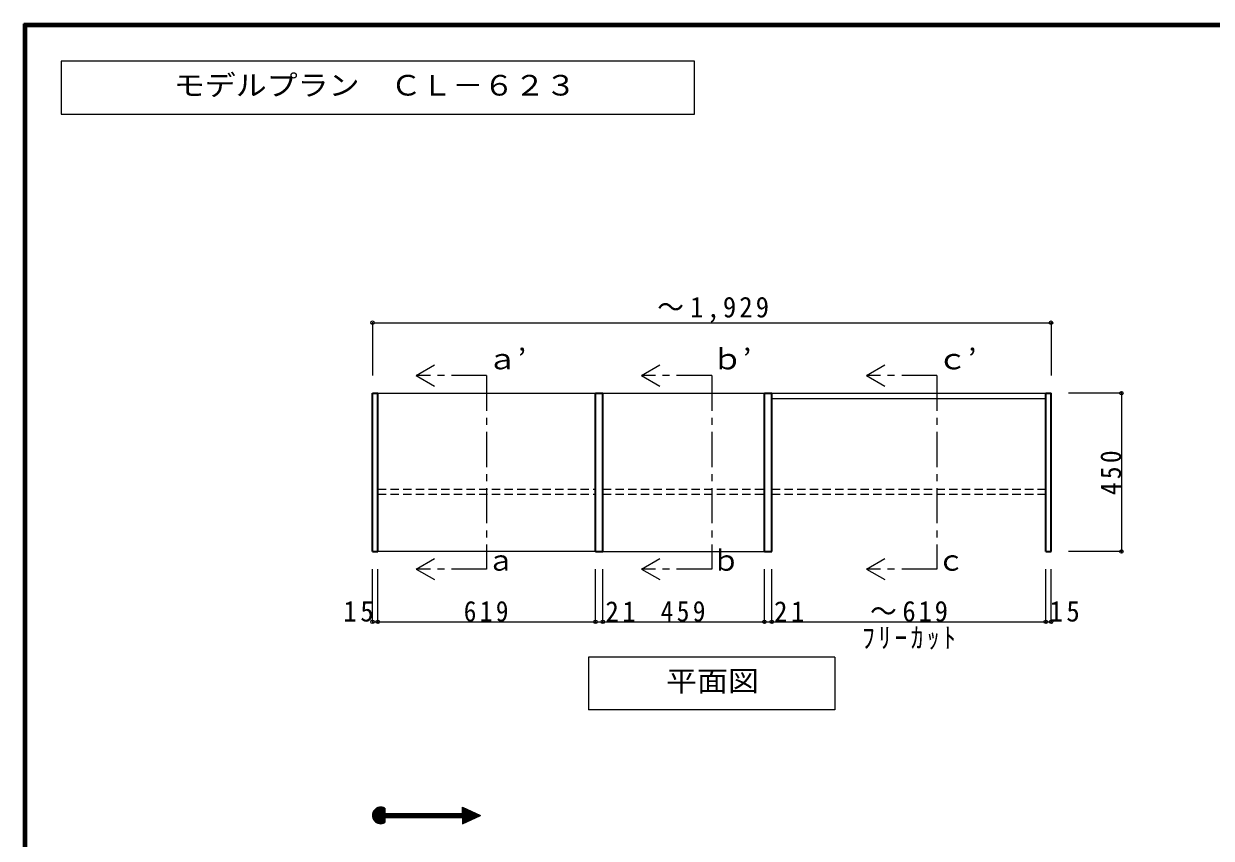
# Model space of a CAD drawing. Units: millimetres at full size, sheet at 1:20; details may follow other scales. Extents: x -3922 to 3878, y -2932 to 2722.
# Drawn here: x -3922 to -546, y 408 to 2722 of the extents above; entities that cross this region are included whole.
import ezdxf
from ezdxf.enums import TextEntityAlignment as Align

# ---------------------------------------------------------------- set-up
doc = ezdxf.new("R2010")
doc.units = ezdxf.units.MM
doc.header["$LTSCALE"] = 20
doc.header["$PDMODE"] = 32
doc.header["$PDSIZE"] = 10
doc.linetypes.add('CHAIN1', pattern=[8, 5, -1, 1, -1])
doc.linetypes.add('DASHED1', pattern=[1.8, 1.2, -0.6])
for name, color, linetype, lineweight in [('0-2', 2, 'Continuous', 35), ('0-3_固定棚', 3, 'Continuous', 25), ('0-6_パイプハンガー', 4, 'Continuous', 9), ('0-7_桟木・巾木', 2, 'Continuous', 35), ('0-A_文字', 7, 'Continuous', 18), ('0-B_寸法', 7, 'Continuous', 9), ('F-1_枠', 6, 'Continuous', 40)]:
    doc.layers.add(name, color=color, linetype=linetype, lineweight=lineweight)
doc.styles.add('ＭＳ ゴシック', font='')
doc.styles.get('ＭＳ ゴシック').set_extended_font_data('MS Gothic')

msp = doc.modelspace()

# ---------------------------------------------------------------- linework, layer by layer
at = {"layer": '0-2'}
for p, q in [((-2930.67, 1222.73), (-2930.67, 1672.73)), ((-2930.67, 1672.73), (-2915.67, 1672.73)), ((-2915.67, 1222.73), (-2915.67, 1672.73)), ((-2296.67, 1222.73), (-2296.67, 1672.73)), ((-2296.67, 1672.73), (-2275.67, 1672.73)), ((-2275.67, 1222.73), (-2275.67, 1672.73)), ((-1816.67, 1222.73), (-1816.67, 1672.73)), ((-1816.67, 1672.73), (-1795.67, 1672.73)), ((-1795.67, 1222.73), (-1795.67, 1672.73)), ((-1016.67, 1222.73), (-1016.67, 1672.73)), ((-1016.67, 1672.73), (-1001.67, 1672.73)), ((-1001.67, 1222.73), (-1001.67, 1672.73)), ((-2930.67, 1222.73), (-2915.67, 1222.73)), ((-2296.67, 1222.73), (-2275.67, 1222.73)), ((-1816.67, 1222.73), (-1795.67, 1222.73)), ((-1016.67, 1222.73), (-1001.67, 1222.73))]:
    msp.add_line(p, q, dxfattribs=at)
at = {"layer": '0-3_固定棚'}
for p, q in [((-2915.67, 1672.73), (-2296.67, 1672.73)), ((-2275.67, 1672.73), (-1816.67, 1672.73)), ((-2296.67, 1222.73), (-2915.67, 1222.73)), ((-2275.67, 1222.73), (-1816.67, 1222.73))]:
    msp.add_line(p, q, dxfattribs=at)
at = {"layer": '0-6_パイプハンガー', "linetype": 'DASHED1'}
for p, q in [((-2915.67, 1400.22), (-2296.67, 1400.22)), ((-2915.67, 1385.24), (-2296.67, 1385.24)), ((-2275.67, 1400.22), (-1816.67, 1400.22)), ((-2275.67, 1385.24), (-1816.67, 1385.24)), ((-1795.67, 1400.22), (-1016.67, 1400.22)), ((-1795.67, 1385.24), (-1016.67, 1385.24))]:
    msp.add_line(p, q, dxfattribs=at)
at = {"layer": '0-7_桟木・巾木', "color": 7, "lineweight": 18}
for p, q in [((-1795.67, 1672.73), (-1016.67, 1672.73)), ((-1795.67, 1657.73), (-1016.67, 1657.73))]:
    msp.add_line(p, q, dxfattribs=at)
at = {"layer": '0-A_文字'}
for p, q in [((-2806.17, 1722.73), (-2754.2, 1752.73)), ((-2806.17, 1722.73), (-2754.2, 1692.73)), ((-2166.17, 1722.73), (-2114.2, 1752.73)), ((-2166.17, 1722.73), (-2114.2, 1692.73)), ((-1526.17, 1722.73), (-1474.2, 1752.73)), ((-1526.17, 1722.73), (-1474.2, 1692.73)), ((-2806.17, 1172.73), (-2754.2, 1202.73)), ((-2166.17, 1172.73), (-2114.2, 1202.73)), ((-1526.17, 1172.73), (-1474.2, 1202.73)), ((-2806.17, 1172.73), (-2754.2, 1142.73)), ((-2166.17, 1172.73), (-2114.2, 1142.73)), ((-1526.17, 1172.73), (-1474.2, 1142.73)), ((-2930.66, 472.25), (-2906.71, 496.2)), ((-2930.52, 475.22), (-2909.68, 496.06)), ((-2930.48, 469.61), (-2904.07, 496.02)), ((-2930.04, 467.21), (-2901.67, 495.58)), ((-2929.86, 478.71), (-2913.16, 495.4)), ((-2929.41, 465.01), (-2899.47, 494.96)), ((-2928.62, 462.98), (-2897.44, 494.16)), ((-2928.11, 483.29), (-2917.75, 493.65)), ((-2927.67, 461.09), (-2895.55, 493.22)), ((-2926.6, 459.34), (-2895.25, 490.69)), ((-2925.39, 457.72), (-2895.25, 487.86)), ((-2924.06, 456.22), (-2895.25, 485.03)), ((-2922.62, 454.84), (-2895.25, 482.21)), ((-2921.05, 453.58), (-2895.25, 479.38)), ((-2919.36, 452.44), (-2893.31, 478.49)), ((-2917.53, 451.44), (-2890.48, 478.49)), ((-2915.57, 450.57), (-2887.65, 478.49)), ((-2913.45, 449.87), (-2884.82, 478.49)), ((-2893.79, 466.7), (-2881.99, 478.49)), ((-2890.96, 466.7), (-2879.16, 478.49)), ((-2888.13, 466.7), (-2876.33, 478.49)), ((-2885.3, 466.7), (-2873.51, 478.49)), ((-2882.47, 466.7), (-2870.68, 478.49)), ((-2879.64, 466.7), (-2867.85, 478.49)), ((-2876.81, 466.7), (-2865.02, 478.49)), ((-2873.99, 466.7), (-2862.19, 478.49)), ((-2871.16, 466.7), (-2859.36, 478.49)), ((-2868.33, 466.7), (-2856.54, 478.49)), ((-2865.5, 466.7), (-2853.71, 478.49)), ((-2862.67, 466.7), (-2850.88, 478.49)), ((-2859.84, 466.7), (-2848.05, 478.49)), ((-2857.02, 466.7), (-2845.22, 478.49)), ((-2854.19, 466.7), (-2842.39, 478.49)), ((-2851.36, 466.7), (-2839.56, 478.49)), ((-2848.53, 466.7), (-2836.74, 478.49)), ((-2845.7, 466.7), (-2833.91, 478.49)), ((-2842.87, 466.7), (-2831.08, 478.49)), ((-2840.05, 466.7), (-2828.25, 478.49)), ((-2837.22, 466.7), (-2825.42, 478.49)), ((-2834.39, 466.7), (-2822.59, 478.49)), ((-2831.56, 466.7), (-2819.77, 478.49)), ((-2828.73, 466.7), (-2816.94, 478.49)), ((-2825.9, 466.7), (-2814.11, 478.49)), ((-2823.07, 466.7), (-2811.28, 478.49)), ((-2820.25, 466.7), (-2808.45, 478.49)), ((-2817.42, 466.7), (-2805.62, 478.49)), ((-2814.59, 466.7), (-2802.8, 478.49)), ((-2811.76, 466.7), (-2799.97, 478.49)), ((-2808.93, 466.7), (-2797.14, 478.49)), ((-2806.1, 466.7), (-2794.31, 478.49)), ((-2803.28, 466.7), (-2791.48, 478.49)), ((-2800.45, 466.7), (-2788.65, 478.49)), ((-2797.62, 466.7), (-2785.82, 478.49)), ((-2794.79, 466.7), (-2783, 478.49)), ((-2791.96, 466.7), (-2780.17, 478.49)), ((-2789.13, 466.7), (-2777.34, 478.49)), ((-2786.3, 466.7), (-2774.51, 478.49)), ((-2783.48, 466.7), (-2771.68, 478.49)), ((-2780.65, 466.7), (-2768.85, 478.49)), ((-2777.82, 466.7), (-2766.03, 478.49)), ((-2774.99, 466.7), (-2763.2, 478.49)), ((-2772.16, 466.7), (-2760.37, 478.49)), ((-2769.33, 466.7), (-2757.54, 478.49)), ((-2766.51, 466.7), (-2754.71, 478.49)), ((-2763.68, 466.7), (-2751.88, 478.49)), ((-2760.85, 466.7), (-2749.06, 478.49)), ((-2758.02, 466.7), (-2746.23, 478.49)), ((-2755.19, 466.7), (-2743.4, 478.49)), ((-2752.36, 466.7), (-2740.57, 478.49)), ((-2749.54, 466.7), (-2737.74, 478.49)), ((-2746.71, 466.7), (-2734.91, 478.49)), ((-2743.88, 466.7), (-2732.08, 478.49)), ((-2741.05, 466.7), (-2729.26, 478.49)), ((-2738.22, 466.7), (-2726.43, 478.49)), ((-2735.39, 466.7), (-2723.6, 478.49)), ((-2732.56, 466.7), (-2720.77, 478.49)), ((-2729.74, 466.7), (-2717.94, 478.49)), ((-2726.91, 466.7), (-2715.11, 478.49)), ((-2724.08, 466.7), (-2712.29, 478.49)), ((-2721.25, 466.7), (-2709.46, 478.49)), ((-2718.42, 466.7), (-2706.63, 478.49)), ((-2715.59, 466.7), (-2703.8, 478.49)), ((-2712.77, 466.7), (-2700.97, 478.49)), ((-2709.94, 466.7), (-2698.14, 478.49)), ((-2707.11, 466.7), (-2695.32, 478.49)), ((-2704.28, 466.7), (-2692.49, 478.49)), ((-2701.45, 466.7), (-2689.66, 478.49)), ((-2698.62, 466.7), (-2686.83, 478.49)), ((-2695.8, 466.7), (-2684, 478.49)), ((-2692.97, 466.7), (-2681.17, 478.49)), ((-2690.14, 466.7), (-2678.34, 478.49)), ((-2687.31, 466.7), (-2675.52, 478.49)), ((-2684.48, 466.7), (-2661.25, 489.93)), ((-2681.65, 466.7), (-2659.32, 489.03)), ((-2678.82, 466.7), (-2657.39, 488.13)), ((-2676, 466.7), (-2655.46, 487.24)), ((-2674.76, 496.21), (-2623.95, 472.6)), ((-2674.76, 478.49), (-2674.76, 496.21)), ((-2674.76, 493.39), (-2672.84, 495.31)), ((-2674.76, 490.56), (-2670.91, 494.42)), ((-2674.76, 487.73), (-2668.98, 493.52)), ((-2674.76, 484.9), (-2667.05, 492.62)), ((-2674.76, 482.07), (-2665.11, 491.72)), ((-2674.76, 479.25), (-2663.18, 490.83)), ((-2674.76, 465.1), (-2653.53, 486.34)), ((-2674.76, 462.27), (-2651.6, 485.44)), ((-2674.76, 459.45), (-2649.66, 484.55)), ((-2674.76, 456.62), (-2647.73, 483.65)), ((-2674.76, 453.79), (-2645.8, 482.75)), ((-2674.76, 450.96), (-2643.87, 481.85)), ((-2673.17, 449.73), (-2641.94, 480.96)), ((-2667.89, 452.18), (-2640.01, 480.06)), ((-2662.6, 454.64), (-2638.08, 479.16)), ((-2657.32, 457.09), (-2636.15, 478.27)), ((-2652.04, 459.54), (-2634.22, 477.37)), ((-2646.76, 462), (-2632.28, 476.47)), ((-2641.47, 464.45), (-2630.35, 475.57)), ((-2636.19, 466.91), (-2628.42, 474.68)), ((-2630.91, 469.36), (-2626.49, 473.78)), ((-2625.62, 471.82), (-2624.56, 472.88)), ((-2911.14, 449.34), (-2895.25, 465.23)), ((-2908.62, 449.04), (-2895.25, 462.41)), ((-2905.81, 449.02), (-2895.25, 459.58)), ((-2902.59, 449.41), (-2895.25, 456.75)), ((-2898.63, 450.54), (-2895.25, 453.92)), ((-2895.25, 466.7), (-2895.25, 452.15)), ((-2895.25, 466.7), (-2674.76, 466.7)), ((-2674.76, 448.99), (-2623.95, 472.6)), ((-2674.76, 466.7), (-2674.76, 448.99))]:
    msp.add_line(p, q, dxfattribs=at)
at = {"layer": '0-A_文字', "linetype": 'CHAIN1'}
for p, q in [((-2606.17, 1722.73), (-2806.17, 1722.73)), ((-2606.17, 1722.73), (-2606.17, 1172.73)), ((-1966.17, 1722.73), (-2166.17, 1722.73)), ((-1966.17, 1722.73), (-1966.17, 1172.73)), ((-1326.17, 1722.73), (-1526.17, 1722.73)), ((-1326.17, 1722.73), (-1326.17, 1172.73)), ((-2606.17, 1172.73), (-2806.17, 1172.73)), ((-1966.17, 1172.73), (-2166.17, 1172.73)), ((-1326.17, 1172.73), (-1526.17, 1172.73))]:
    msp.add_line(p, q, dxfattribs=at)
at = {"layer": '0-A_文字'}
msp.add_lwpolyline([(-3815.36, 2465.63), (-2015.36, 2465.63), (-2015.36, 2615.63), (-3815.36, 2615.63)], close=True, dxfattribs=at)
for points in [[(-1616.17, 922.73), (-1616.17, 772.73), (-2316.17, 772.73)], [(-1616.17, 922.73), (-2316.17, 922.73), (-2316.17, 772.73)], [(-2895.25, 493.04), (-2895.25, 478.49), (-2674.76, 478.49)]]:
    msp.add_lwpolyline(points, dxfattribs=at)
msp.add_arc((-2907.06, 472.6), 23.61, 60, 300, dxfattribs=at)
at = {"layer": '0-B_寸法', "color": 4}
for p, q in [((-2930.67, 1872.73), (-2930.67, 1722.73)), ((-2930.67, 1872.73), (-1001.67, 1872.73)), ((-1001.67, 1872.73), (-1001.67, 1722.73)), ((-801.67, 1672.73), (-951.67, 1672.73)), ((-801.67, 1672.73), (-801.67, 1222.73)), ((-801.67, 1222.73), (-951.67, 1222.73)), ((-2930.67, 1022.73), (-2930.67, 1172.73)), ((-2915.67, 1022.73), (-2915.67, 1172.73)), ((-2296.67, 1022.73), (-2296.67, 1172.73)), ((-2275.67, 1022.73), (-2275.67, 1172.73)), ((-1816.67, 1022.73), (-1816.67, 1172.73)), ((-1795.67, 1022.73), (-1795.67, 1172.73)), ((-1016.67, 1022.73), (-1016.67, 1172.73)), ((-1001.67, 1022.73), (-1001.67, 1172.73)), ((-2930.67, 1022.73), (-2915.67, 1022.73)), ((-2915.67, 1022.73), (-2296.67, 1022.73)), ((-2296.67, 1022.73), (-2275.67, 1022.73)), ((-2275.67, 1022.73), (-1016.67, 1022.73)), ((-1016.67, 1022.73), (-1001.67, 1022.73))]:
    msp.add_line(p, q, dxfattribs=at)
at = {"layer": '0-B_寸法'}
for p in [(-2930.67, 1872.73), (-1001.67, 1872.73), (-801.67, 1672.73), (-801.67, 1222.73), (-2930.67, 1022.73), (-2915.67, 1022.73), (-2296.67, 1022.73), (-2275.67, 1022.73), (-1816.67, 1022.73), (-1795.67, 1022.73), (-1016.67, 1022.73), (-1001.67, 1022.73)]:
    msp.add_point(p, dxfattribs=at)
at = {"layer": 'F-1_枠'}
for p, q in [((-3922.03, 2722.29), (-3922.03, -2864.37)), ((-3922.03, 2722.29), (3877.97, 2722.29)), ((-3922.03, 2718.96), (3877.97, 2718.96)), ((-3922.03, 2715.63), (3877.97, 2715.63)), ((-3918.7, 2722.29), (-3918.7, -2864.37)), ((-3915.36, 2722.29), (-3915.36, -2864.37))]:
    msp.add_line(p, q, dxfattribs=at)

# ---------------------------------------------------------------- texts
at = {"layer": '0-A_文字', "style": 'ＭＳ ゴシック', "width": 1.1}
for s, p in [('モデルプラン\u3000ＣＬ－６２３', (-3495.36, 2500.63)), ('ａ’', (-2606.17, 1722.73)), ('ｂ’', (-1966.17, 1722.73)), ('ｃ’', (-1326.17, 1722.73)), ('平面図', (-2096.17, 807.73))]:
    msp.add_text(s, height=58.65, dxfattribs=at).set_placement(p, align=Align.BOTTOM_LEFT)
at = {"layer": '0-A_文字', "style": 'ＭＳ ゴシック'}
for s, p in [('ｂ', (-1966.17, 1150.52)), ('ａ', (-2606.17, 1150.52)), ('ｃ', (-1326.17, 1150.52))]:
    msp.add_text(s, height=58.65, dxfattribs=at).set_placement(p, align=Align.BOTTOM_LEFT)
at = {"layer": '0-B_寸法', "char_height": 58.65, "attachment_point": 7, "style": 'ＭＳ ゴシック'}
for s, insert in [('\\T1.23;\\W0.95;～1,929', (-2121.17, 1872.73)), ('\\T1.27;\\W0.95;15', (-3013.36, 1022.73)), ('\\T1.27;\\W0.9;619', (-2671.17, 1022.73)), ('\\T1.27;\\W0.95;21', (-2268.22, 1022.73)), ('\\T1.27;\\W0.9;459', (-2111.17, 1022.73)), ('\\T1.27;\\W0.95;21', (-1788.92, 1022.73)), ('\\T1.21;\\W0.95;～619', (-1516.17, 1022.73)), ('\\T1.27;\\W0.95;15', (-1006.09, 1022.73)), ('\\T1.28;\\W0.9;ﾌﾘｰｶｯﾄ', (-1538.67, 943.86))]:
    msp.add_mtext(s, dxfattribs=dict(at, insert=insert))
at = {"layer": '0-B_寸法', "insert": (-801.67, 1382.73), "char_height": 58.65, "attachment_point": 7, "rotation": 90, "style": 'ＭＳ ゴシック'}
msp.add_mtext('\\T1.27;\\W0.9;450', dxfattribs=at)

doc.saveas('drawing.dxf')
